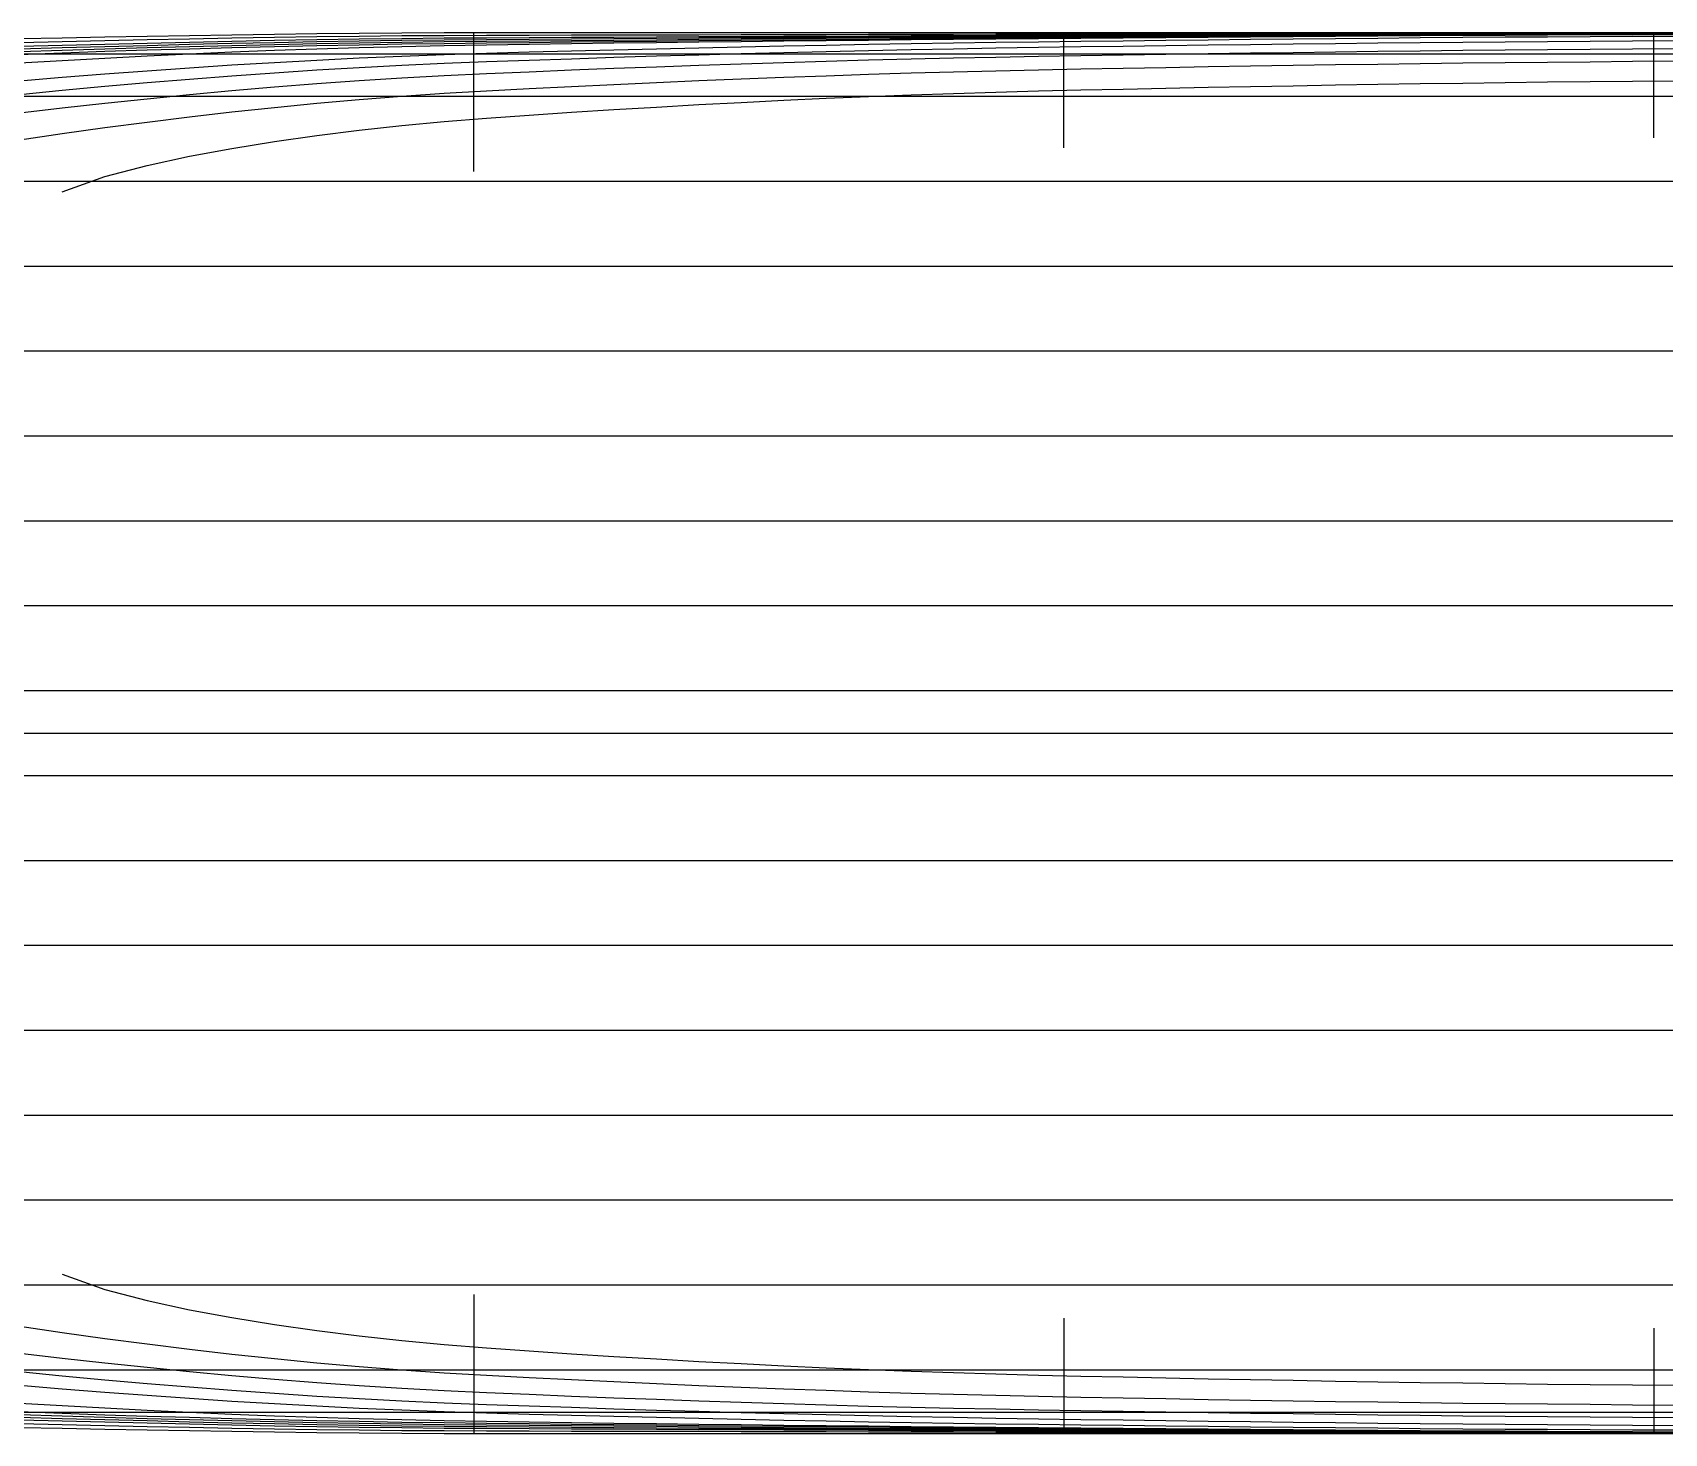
# Model space of a CAD drawing. Header units: millimetres. Extents: x 0 to 139000, y -8250 to 8250.
# Drawn here: x 15651 to 34875, y -8250 to 8250 of the extents above; entities that cross this region are included whole.
import ezdxf

# ---------------------------------------------------------------- set-up
doc = ezdxf.new("R2010")
doc.units = ezdxf.units.MM
for name, color, linetype in [('БАТОКСЫ', 1, 'Continuous'), ('ВАТЕРЛИНИИ', 3, 'Continuous'), ('КИЛЬ', 2, 'Continuous'), ('ПАЛУБА', 7, 'Continuous'), ('ШПАНГОУТЫ', 5, 'Continuous')]:
    doc.layers.add(name, color=color, linetype=linetype)

msp = doc.modelspace()

# ---------------------------------------------------------------- linework, layer by layer
at = {"layer": 'БАТОКСЫ'}
for points in [[(15500, 8000, 1847), (16000, 8000, 1703), (16500, 8000, 1586), (17000, 8000, 1485), (17500, 8000, 1395), (18000, 8000, 1313), (18500, 8000, 1240), (19000, 8000, 1175), (19500, 8000, 1116), (20000, 8000, 1064), (20500, 8000, 1020), (21000, 8000, 982), (21500, 8000, 947), (22000, 8000, 914), (22500, 8000, 881), (23000, 8000, 850), (23500, 8000, 821), (24000, 8000, 793), (24500, 8000, 767), (25000, 8000, 742), (25500, 8000, 719), (26000, 8000, 698), (26500, 8000, 678), (27000, 8000, 661), (27500, 8000, 645), (28000, 8000, 631), (28500, 8000, 618), (29000, 8000, 606), (29500, 8000, 594), (30000, 8000, 582), (30500, 8000, 571), (31000, 8000, 561), (31500, 8000, 552), (32000, 8000, 543), (32500, 8000, 535), (33000, 8000, 527), (33500, 8000, 520), (34000, 8000, 514), (34500, 8000, 509), (35000, 8000, 504)], [(15500, 7500, 776), (16000, 7500, 724), (16500, 7500, 674), (17000, 7500, 626), (17500, 7500, 581), (18000, 7500, 538), (18500, 7500, 498), (19000, 7500, 462), (19500, 7500, 428), (20000, 7500, 398), (20500, 7500, 372), (21000, 7500, 350), (21500, 7500, 330), (22000, 7500, 310), (22500, 7500, 292), (23000, 7500, 274), (23500, 7500, 257), (24000, 7500, 242), (24500, 7500, 227), (25000, 7500, 213), (25500, 7500, 201), (26000, 7500, 190), (26500, 7500, 180), (27000, 7500, 171), (27500, 7500, 163), (28000, 7500, 157), (28500, 7500, 151), (29000, 7500, 145), (29500, 7500, 140), (30000, 7500, 135), (30500, 7500, 130), (31000, 7500, 125), (31500, 7500, 121), (32000, 7500, 117), (32500, 7500, 114), (33000, 7500, 111), (33500, 7500, 108), (34000, 7500, 105), (34500, 7500, 103), (35000, 7500, 101)], [(15500, 6500, 239), (16000, 6500, 215), (16500, 6500, 192), (17000, 6500, 170), (17500, 6500, 150), (18000, 6500, 133), (18500, 6500, 117), (19000, 6500, 103), (19500, 6500, 91), (20000, 6500, 81), (20500, 6500, 72), (21000, 6500, 65), (21500, 6500, 59), (22000, 6500, 52), (22500, 6500, 46), (23000, 6500, 41), (23500, 6500, 35), (24000, 6500, 30), (24500, 6500, 25), (25000, 6500, 21), (25500, 6500, 17), (26000, 6500, 14), (26500, 6500, 11), (27000, 6500, 9), (27500, 6500, 8), (28000, 6500, 7), (28500, 6500, 6), (29000, 6500, 5), (29500, 6500, 4), (30000, 6500, 3), (30500, 6500, 3), (31000, 6500, 2), (31500, 6500, 2), (32000, 6500, 1), (32500, 6500, 1), (33000, 6500, 1), (33500, 6500, 0), (34000, 6500, 0), (34500, 6500, 0), (35000, 6500, 0)], [(15500, 5500, 210), (16000, 5500, 194), (16500, 5500, 177), (17000, 5500, 161), (17500, 5500, 145), (18000, 5500, 130), (18500, 5500, 116), (19000, 5500, 103), (19500, 5500, 91), (20000, 5500, 81), (20500, 5500, 72), (21000, 5500, 65), (21500, 5500, 59), (22000, 5500, 52), (22500, 5500, 46), (23000, 5500, 41), (23500, 5500, 35), (24000, 5500, 30), (24500, 5500, 25), (25000, 5500, 21), (25500, 5500, 17), (26000, 5500, 14), (26500, 5500, 11), (27000, 5500, 9), (27500, 5500, 8), (28000, 5500, 7), (28500, 5500, 6), (29000, 5500, 5), (29500, 5500, 4), (30000, 5500, 3), (30500, 5500, 3), (31000, 5500, 2), (31500, 5500, 2), (32000, 5500, 1), (32500, 5500, 1), (33000, 5500, 1), (33500, 5500, 0), (34000, 5500, 0), (34500, 5500, 0), (35000, 5500, 0)], [(15500, 4500, 210), (16000, 4500, 194), (16500, 4500, 177), (17000, 4500, 161), (17500, 4500, 145), (18000, 4500, 130), (18500, 4500, 116), (19000, 4500, 103), (19500, 4500, 91), (20000, 4500, 81), (20500, 4500, 72), (21000, 4500, 65), (21500, 4500, 59), (22000, 4500, 52), (22500, 4500, 46), (23000, 4500, 41), (23500, 4500, 35), (24000, 4500, 30), (24500, 4500, 25), (25000, 4500, 21), (25500, 4500, 17), (26000, 4500, 14), (26500, 4500, 11), (27000, 4500, 9), (27500, 4500, 8), (28000, 4500, 7), (28500, 4500, 6), (29000, 4500, 5), (29500, 4500, 4), (30000, 4500, 3), (30500, 4500, 3), (31000, 4500, 2), (31500, 4500, 2), (32000, 4500, 1), (32500, 4500, 1), (33000, 4500, 1), (33500, 4500, 0), (34000, 4500, 0), (34500, 4500, 0), (35000, 4500, 0)], [(15500, 3500, 210), (16000, 3500, 194), (16500, 3500, 177), (17000, 3500, 161), (17500, 3500, 145), (18000, 3500, 130), (18500, 3500, 116), (19000, 3500, 103), (19500, 3500, 91), (20000, 3500, 81), (20500, 3500, 72), (21000, 3500, 65), (21500, 3500, 59), (22000, 3500, 52), (22500, 3500, 46), (23000, 3500, 41), (23500, 3500, 35), (24000, 3500, 30), (24500, 3500, 25), (25000, 3500, 21), (25500, 3500, 17), (26000, 3500, 14), (26500, 3500, 11), (27000, 3500, 9), (27500, 3500, 8), (28000, 3500, 7), (28500, 3500, 6), (29000, 3500, 5), (29500, 3500, 4), (30000, 3500, 3), (30500, 3500, 3), (31000, 3500, 2), (31500, 3500, 2), (32000, 3500, 1), (32500, 3500, 1), (33000, 3500, 1), (33500, 3500, 0), (34000, 3500, 0), (34500, 3500, 0), (35000, 3500, 0)], [(15500, 2500, 210), (16000, 2500, 194), (16500, 2500, 177), (17000, 2500, 161), (17500, 2500, 145), (18000, 2500, 130), (18500, 2500, 116), (19000, 2500, 103), (19500, 2500, 91), (20000, 2500, 81), (20500, 2500, 72), (21000, 2500, 65), (21500, 2500, 59), (22000, 2500, 52), (22500, 2500, 46), (23000, 2500, 41), (23500, 2500, 35), (24000, 2500, 30), (24500, 2500, 25), (25000, 2500, 21), (25500, 2500, 17), (26000, 2500, 14), (26500, 2500, 11), (27000, 2500, 9), (27500, 2500, 8), (28000, 2500, 7), (28500, 2500, 6), (29000, 2500, 5), (29500, 2500, 4), (30000, 2500, 3), (30500, 2500, 3), (31000, 2500, 2), (31500, 2500, 2), (32000, 2500, 1), (32500, 2500, 1), (33000, 2500, 1), (33500, 2500, 0), (34000, 2500, 0), (34500, 2500, 0), (35000, 2500, 0)], [(15500, 1500, 210), (16000, 1500, 194), (16500, 1500, 177), (17000, 1500, 161), (17500, 1500, 145), (18000, 1500, 130), (18500, 1500, 116), (19000, 1500, 103), (19500, 1500, 91), (20000, 1500, 81), (20500, 1500, 72), (21000, 1500, 65), (21500, 1500, 59), (22000, 1500, 52), (22500, 1500, 46), (23000, 1500, 41), (23500, 1500, 35), (24000, 1500, 30), (24500, 1500, 25), (25000, 1500, 21), (25500, 1500, 17), (26000, 1500, 14), (26500, 1500, 11), (27000, 1500, 9), (27500, 1500, 8), (28000, 1500, 7), (28500, 1500, 6), (29000, 1500, 5), (29500, 1500, 4), (30000, 1500, 3), (30500, 1500, 3), (31000, 1500, 2), (31500, 1500, 2), (32000, 1500, 1), (32500, 1500, 1), (33000, 1500, 1), (33500, 1500, 0), (34000, 1500, 0), (34500, 1500, 0), (35000, 1500, 0)], [(15500, 500, 210), (16000, 500, 194), (16500, 500, 177), (17000, 500, 161), (17500, 500, 145), (18000, 500, 130), (18500, 500, 116), (19000, 500, 103), (19500, 500, 91), (20000, 500, 81), (20500, 500, 72), (21000, 500, 65), (21500, 500, 59), (22000, 500, 52), (22500, 500, 46), (23000, 500, 41), (23500, 500, 35), (24000, 500, 30), (24500, 500, 25), (25000, 500, 21), (25500, 500, 17), (26000, 500, 14), (26500, 500, 11), (27000, 500, 9), (27500, 500, 8), (28000, 500, 7), (28500, 500, 6), (29000, 500, 5), (29500, 500, 4), (30000, 500, 3), (30500, 500, 3), (31000, 500, 2), (31500, 500, 2), (32000, 500, 1), (32500, 500, 1), (33000, 500, 1), (33500, 500, 0), (34000, 500, 0), (34500, 500, 0), (35000, 500, 0)], [(15500, -500, 210), (16000, -500, 194), (16500, -500, 177), (17000, -500, 161), (17500, -500, 145), (18000, -500, 130), (18500, -500, 116), (19000, -500, 103), (19500, -500, 91), (20000, -500, 81), (20500, -500, 72), (21000, -500, 65), (21500, -500, 59), (22000, -500, 52), (22500, -500, 46), (23000, -500, 41), (23500, -500, 35), (24000, -500, 30), (24500, -500, 25), (25000, -500, 21), (25500, -500, 17), (26000, -500, 14), (26500, -500, 11), (27000, -500, 9), (27500, -500, 8), (28000, -500, 7), (28500, -500, 6), (29000, -500, 5), (29500, -500, 4), (30000, -500, 3), (30500, -500, 3), (31000, -500, 2), (31500, -500, 2), (32000, -500, 1), (32500, -500, 1), (33000, -500, 1), (33500, -500, 0), (34000, -500, 0), (34500, -500, 0), (35000, -500, 0)], [(15500, -1500, 210), (16000, -1500, 194), (16500, -1500, 177), (17000, -1500, 161), (17500, -1500, 145), (18000, -1500, 130), (18500, -1500, 116), (19000, -1500, 103), (19500, -1500, 91), (20000, -1500, 81), (20500, -1500, 72), (21000, -1500, 65), (21500, -1500, 59), (22000, -1500, 52), (22500, -1500, 46), (23000, -1500, 41), (23500, -1500, 35), (24000, -1500, 30), (24500, -1500, 25), (25000, -1500, 21), (25500, -1500, 17), (26000, -1500, 14), (26500, -1500, 11), (27000, -1500, 9), (27500, -1500, 8), (28000, -1500, 7), (28500, -1500, 6), (29000, -1500, 5), (29500, -1500, 4), (30000, -1500, 3), (30500, -1500, 3), (31000, -1500, 2), (31500, -1500, 2), (32000, -1500, 1), (32500, -1500, 1), (33000, -1500, 1), (33500, -1500, 0), (34000, -1500, 0), (34500, -1500, 0), (35000, -1500, 0)], [(15500, -2500, 210), (16000, -2500, 194), (16500, -2500, 177), (17000, -2500, 161), (17500, -2500, 145), (18000, -2500, 130), (18500, -2500, 116), (19000, -2500, 103), (19500, -2500, 91), (20000, -2500, 81), (20500, -2500, 72), (21000, -2500, 65), (21500, -2500, 59), (22000, -2500, 52), (22500, -2500, 46), (23000, -2500, 41), (23500, -2500, 35), (24000, -2500, 30), (24500, -2500, 25), (25000, -2500, 21), (25500, -2500, 17), (26000, -2500, 14), (26500, -2500, 11), (27000, -2500, 9), (27500, -2500, 8), (28000, -2500, 7), (28500, -2500, 6), (29000, -2500, 5), (29500, -2500, 4), (30000, -2500, 3), (30500, -2500, 3), (31000, -2500, 2), (31500, -2500, 2), (32000, -2500, 1), (32500, -2500, 1), (33000, -2500, 1), (33500, -2500, 0), (34000, -2500, 0), (34500, -2500, 0), (35000, -2500, 0)], [(15500, -3500, 210), (16000, -3500, 194), (16500, -3500, 177), (17000, -3500, 161), (17500, -3500, 145), (18000, -3500, 130), (18500, -3500, 116), (19000, -3500, 103), (19500, -3500, 91), (20000, -3500, 81), (20500, -3500, 72), (21000, -3500, 65), (21500, -3500, 59), (22000, -3500, 52), (22500, -3500, 46), (23000, -3500, 41), (23500, -3500, 35), (24000, -3500, 30), (24500, -3500, 25), (25000, -3500, 21), (25500, -3500, 17), (26000, -3500, 14), (26500, -3500, 11), (27000, -3500, 9), (27500, -3500, 8), (28000, -3500, 7), (28500, -3500, 6), (29000, -3500, 5), (29500, -3500, 4), (30000, -3500, 3), (30500, -3500, 3), (31000, -3500, 2), (31500, -3500, 2), (32000, -3500, 1), (32500, -3500, 1), (33000, -3500, 1), (33500, -3500, 0), (34000, -3500, 0), (34500, -3500, 0), (35000, -3500, 0)], [(15500, -4500, 210), (16000, -4500, 194), (16500, -4500, 177), (17000, -4500, 161), (17500, -4500, 145), (18000, -4500, 130), (18500, -4500, 116), (19000, -4500, 103), (19500, -4500, 91), (20000, -4500, 81), (20500, -4500, 72), (21000, -4500, 65), (21500, -4500, 59), (22000, -4500, 52), (22500, -4500, 46), (23000, -4500, 41), (23500, -4500, 35), (24000, -4500, 30), (24500, -4500, 25), (25000, -4500, 21), (25500, -4500, 17), (26000, -4500, 14), (26500, -4500, 11), (27000, -4500, 9), (27500, -4500, 8), (28000, -4500, 7), (28500, -4500, 6), (29000, -4500, 5), (29500, -4500, 4), (30000, -4500, 3), (30500, -4500, 3), (31000, -4500, 2), (31500, -4500, 2), (32000, -4500, 1), (32500, -4500, 1), (33000, -4500, 1), (33500, -4500, 0), (34000, -4500, 0), (34500, -4500, 0), (35000, -4500, 0)], [(15500, -5500, 210), (16000, -5500, 194), (16500, -5500, 177), (17000, -5500, 161), (17500, -5500, 145), (18000, -5500, 130), (18500, -5500, 116), (19000, -5500, 103), (19500, -5500, 91), (20000, -5500, 81), (20500, -5500, 72), (21000, -5500, 65), (21500, -5500, 59), (22000, -5500, 52), (22500, -5500, 46), (23000, -5500, 41), (23500, -5500, 35), (24000, -5500, 30), (24500, -5500, 25), (25000, -5500, 21), (25500, -5500, 17), (26000, -5500, 14), (26500, -5500, 11), (27000, -5500, 9), (27500, -5500, 8), (28000, -5500, 7), (28500, -5500, 6), (29000, -5500, 5), (29500, -5500, 4), (30000, -5500, 3), (30500, -5500, 3), (31000, -5500, 2), (31500, -5500, 2), (32000, -5500, 1), (32500, -5500, 1), (33000, -5500, 1), (33500, -5500, 0), (34000, -5500, 0), (34500, -5500, 0), (35000, -5500, 0)], [(15500, -6500, 239), (16000, -6500, 215), (16500, -6500, 192), (17000, -6500, 170), (17500, -6500, 150), (18000, -6500, 133), (18500, -6500, 117), (19000, -6500, 103), (19500, -6500, 91), (20000, -6500, 81), (20500, -6500, 72), (21000, -6500, 65), (21500, -6500, 59), (22000, -6500, 52), (22500, -6500, 46), (23000, -6500, 41), (23500, -6500, 35), (24000, -6500, 30), (24500, -6500, 25), (25000, -6500, 21), (25500, -6500, 17), (26000, -6500, 14), (26500, -6500, 11), (27000, -6500, 9), (27500, -6500, 8), (28000, -6500, 7), (28500, -6500, 6), (29000, -6500, 5), (29500, -6500, 4), (30000, -6500, 3), (30500, -6500, 3), (31000, -6500, 2), (31500, -6500, 2), (32000, -6500, 1), (32500, -6500, 1), (33000, -6500, 1), (33500, -6500, 0), (34000, -6500, 0), (34500, -6500, 0), (35000, -6500, 0)], [(15500, -7500, 776), (16000, -7500, 724), (16500, -7500, 674), (17000, -7500, 626), (17500, -7500, 581), (18000, -7500, 538), (18500, -7500, 498), (19000, -7500, 462), (19500, -7500, 428), (20000, -7500, 398), (20500, -7500, 372), (21000, -7500, 350), (21500, -7500, 330), (22000, -7500, 310), (22500, -7500, 292), (23000, -7500, 274), (23500, -7500, 257), (24000, -7500, 242), (24500, -7500, 227), (25000, -7500, 213), (25500, -7500, 201), (26000, -7500, 190), (26500, -7500, 180), (27000, -7500, 171), (27500, -7500, 163), (28000, -7500, 157), (28500, -7500, 151), (29000, -7500, 145), (29500, -7500, 140), (30000, -7500, 135), (30500, -7500, 130), (31000, -7500, 125), (31500, -7500, 121), (32000, -7500, 117), (32500, -7500, 114), (33000, -7500, 111), (33500, -7500, 108), (34000, -7500, 105), (34500, -7500, 103), (35000, -7500, 101)], [(15500, -8000, 1847), (16000, -8000, 1703), (16500, -8000, 1586), (17000, -8000, 1485), (17500, -8000, 1395), (18000, -8000, 1313), (18500, -8000, 1240), (19000, -8000, 1175), (19500, -8000, 1116), (20000, -8000, 1064), (20500, -8000, 1020), (21000, -8000, 982), (21500, -8000, 947), (22000, -8000, 914), (22500, -8000, 881), (23000, -8000, 850), (23500, -8000, 821), (24000, -8000, 793), (24500, -8000, 767), (25000, -8000, 742), (25500, -8000, 719), (26000, -8000, 698), (26500, -8000, 678), (27000, -8000, 661), (27500, -8000, 645), (28000, -8000, 631), (28500, -8000, 618), (29000, -8000, 606), (29500, -8000, 594), (30000, -8000, 582), (30500, -8000, 571), (31000, -8000, 561), (31500, -8000, 552), (32000, -8000, 543), (32500, -8000, 535), (33000, -8000, 527), (33500, -8000, 520), (34000, -8000, 514), (34500, -8000, 509), (35000, -8000, 504)]]:
    msp.add_polyline3d(points, dxfattribs=at)
at = {"layer": 'ВАТЕРЛИНИИ'}
for points in [[(15500, 8180, 4200), (16000, 8190, 4200), (16500, 8200, 4200), (17000, 8209, 4200), (17500, 8218, 4200), (18000, 8226, 4200), (18500, 8233, 4200), (19000, 8239, 4200), (19500, 8244, 4200), (20000, 8248, 4200), (20500, 8250, 4200), (21000, 8250, 4200), (21500, 8250, 4200), (22000, 8250, 4200), (22500, 8250, 4200), (23000, 8250, 4200), (23500, 8250, 4200), (24000, 8250, 4200), (24500, 8250, 4200), (25000, 8250, 4200), (25500, 8250, 4200), (26000, 8250, 4200), (26500, 8250, 4200), (27000, 8250, 4200), (27500, 8250, 4200), (28000, 8250, 4200), (28500, 8250, 4200), (29000, 8250, 4200), (29500, 8250, 4200), (30000, 8250, 4200), (30500, 8250, 4200), (31000, 8250, 4200), (31500, 8250, 4200), (32000, 8250, 4200), (32500, 8250, 4200), (33000, 8250, 4200), (33500, 8250, 4200), (34000, 8250, 4200), (34500, 8250, 4200), (35000, 8250, 4200)], [(15500, 8134, 3600), (16000, 8146, 3600), (16500, 8157, 3600), (17000, 8168, 3600), (17500, 8178, 3600), (18000, 8188, 3600), (18500, 8196, 3600), (19000, 8204, 3600), (19500, 8210, 3600), (20000, 8215, 3600), (20500, 8218, 3600), (21000, 8220, 3600), (21500, 8221, 3600), (22000, 8223, 3600), (22500, 8224, 3600), (23000, 8225, 3600), (23500, 8226, 3600), (24000, 8228, 3600), (24500, 8229, 3600), (25000, 8230, 3600), (25500, 8231, 3600), (26000, 8232, 3600), (26500, 8233, 3600), (27000, 8234, 3600), (27500, 8235, 3600), (28000, 8236, 3600), (28500, 8237, 3600), (29000, 8238, 3600), (29500, 8239, 3600), (30000, 8240, 3600), (30500, 8241, 3600), (31000, 8241, 3600), (31500, 8242, 3600), (32000, 8243, 3600), (32500, 8243, 3600), (33000, 8244, 3600), (33500, 8245, 3600), (34000, 8245, 3600), (34500, 8246, 3600), (35000, 8246, 3600)], [(15500, 8089, 3000), (16000, 8102, 3000), (16500, 8115, 3000), (17000, 8127, 3000), (17500, 8139, 3000), (18000, 8150, 3000), (18500, 8160, 3000), (19000, 8168, 3000), (19500, 8176, 3000), (20000, 8182, 3000), (20500, 8187, 3000), (21000, 8190, 3000), (21500, 8192, 3000), (22000, 8195, 3000), (22500, 8198, 3000), (23000, 8200, 3000), (23500, 8203, 3000), (24000, 8205, 3000), (24500, 8208, 3000), (25000, 8210, 3000), (25500, 8213, 3000), (26000, 8215, 3000), (26500, 8217, 3000), (27000, 8219, 3000), (27500, 8221, 3000), (28000, 8223, 3000), (28500, 8224, 3000), (29000, 8226, 3000), (29500, 8228, 3000), (30000, 8229, 3000), (30500, 8231, 3000), (31000, 8233, 3000), (31500, 8234, 3000), (32000, 8235, 3000), (32500, 8237, 3000), (33000, 8238, 3000), (33500, 8239, 3000), (34000, 8240, 3000), (34500, 8241, 3000), (35000, 8242, 3000)], [(15500, 8058, 2600), (16000, 8073, 2600), (16500, 8087, 2600), (17000, 8100, 2600), (17500, 8113, 2600), (18000, 8125, 2600), (18500, 8135, 2600), (19000, 8145, 2600), (19500, 8153, 2600), (20000, 8160, 2600), (20500, 8166, 2600), (21000, 8170, 2600), (21500, 8173, 2600), (22000, 8177, 2600), (22500, 8180, 2600), (23000, 8184, 2600), (23500, 8187, 2600), (24000, 8191, 2600), (24500, 8194, 2600), (25000, 8197, 2600), (25500, 8200, 2600), (26000, 8203, 2600), (26500, 8206, 2600), (27000, 8209, 2600), (27500, 8211, 2600), (28000, 8214, 2600), (28500, 8216, 2600), (29000, 8218, 2600), (29500, 8220, 2600), (30000, 8223, 2600), (30500, 8225, 2600), (31000, 8227, 2600), (31500, 8229, 2600), (32000, 8231, 2600), (32500, 8232, 2600), (33000, 8234, 2600), (33500, 8235, 2600), (34000, 8237, 2600), (34500, 8238, 2600), (35000, 8239, 2600)], [(15500, 8028, 2200), (16000, 8043, 2200), (16500, 8059, 2200), (17000, 8073, 2200), (17500, 8087, 2200), (18000, 8099, 2200), (18500, 8111, 2200), (19000, 8121, 2200), (19500, 8131, 2200), (20000, 8138, 2200), (20500, 8145, 2200), (21000, 8150, 2200), (21500, 8154, 2200), (22000, 8159, 2200), (22500, 8163, 2200), (23000, 8167, 2200), (23500, 8172, 2200), (24000, 8176, 2200), (24500, 8180, 2200), (25000, 8184, 2200), (25500, 8188, 2200), (26000, 8191, 2200), (26500, 8195, 2200), (27000, 8198, 2200), (27500, 8201, 2200), (28000, 8204, 2200), (28500, 8207, 2200), (29000, 8210, 2200), (29500, 8213, 2200), (30000, 8216, 2200), (30500, 8218, 2200), (31000, 8221, 2200), (31500, 8223, 2200), (32000, 8226, 2200), (32500, 8228, 2200), (33000, 8230, 2200), (33500, 8232, 2200), (34000, 8234, 2200), (34500, 8235, 2200), (35000, 8236, 2200)], [(15500, 7994, 1800), (16000, 8013, 1800), (16500, 8030, 1800), (17000, 8046, 1800), (17500, 8060, 1800), (18000, 8074, 1800), (18500, 8086, 1800), (19000, 8098, 1800), (19500, 8108, 1800), (20000, 8117, 1800), (20500, 8124, 1800), (21000, 8130, 1800), (21500, 8135, 1800), (22000, 8140, 1800), (22500, 8146, 1800), (23000, 8151, 1800), (23500, 8156, 1800), (24000, 8161, 1800), (24500, 8166, 1800), (25000, 8171, 1800), (25500, 8175, 1800), (26000, 8180, 1800), (26500, 8184, 1800), (27000, 8188, 1800), (27500, 8192, 1800), (28000, 8195, 1800), (28500, 8199, 1800), (29000, 8202, 1800), (29500, 8206, 1800), (30000, 8209, 1800), (30500, 8212, 1800), (31000, 8215, 1800), (31500, 8218, 1800), (32000, 8221, 1800), (32500, 8224, 1800), (33000, 8226, 1800), (33500, 8228, 1800), (34000, 8230, 1800), (34500, 8232, 1800), (35000, 8234, 1800)], [(15500, 7893, 1400), (16000, 7923, 1400), (16500, 7951, 1400), (17000, 7977, 1400), (17500, 8001, 1400), (18000, 8023, 1400), (18500, 8043, 1400), (19000, 8061, 1400), (19500, 8076, 1400), (20000, 8088, 1400), (20500, 8099, 1400), (21000, 8107, 1400), (21500, 8115, 1400), (22000, 8122, 1400), (22500, 8128, 1400), (23000, 8134, 1400), (23500, 8140, 1400), (24000, 8146, 1400), (24500, 8152, 1400), (25000, 8157, 1400), (25500, 8163, 1400), (26000, 8168, 1400), (26500, 8173, 1400), (27000, 8178, 1400), (27500, 8182, 1400), (28000, 8186, 1400), (28500, 8190, 1400), (29000, 8194, 1400), (29500, 8198, 1400), (30000, 8202, 1400), (30500, 8206, 1400), (31000, 8209, 1400), (31500, 8213, 1400), (32000, 8216, 1400), (32500, 8219, 1400), (33000, 8222, 1400), (33500, 8225, 1400), (34000, 8227, 1400), (34500, 8229, 1400), (35000, 8231, 1400)], [(15500, 7684, 1000), (16000, 7725, 1000), (16500, 7764, 1000), (17000, 7802, 1000), (17500, 7837, 1000), (18000, 7870, 1000), (18500, 7900, 1000), (19000, 7927, 1000), (19500, 7952, 1000), (20000, 7973, 1000), (20500, 7992, 1000), (21000, 8007, 1000), (21500, 8022, 1000), (22000, 8035, 1000), (22500, 8048, 1000), (23000, 8060, 1000), (23500, 8072, 1000), (24000, 8083, 1000), (24500, 8094, 1000), (25000, 8104, 1000), (25500, 8113, 1000), (26000, 8121, 1000), (26500, 8129, 1000), (27000, 8137, 1000), (27500, 8143, 1000), (28000, 8150, 1000), (28500, 8155, 1000), (29000, 8161, 1000), (29500, 8167, 1000), (30000, 8172, 1000), (30500, 8177, 1000), (31000, 8182, 1000), (31500, 8186, 1000), (32000, 8191, 1000), (32500, 8195, 1000), (33000, 8199, 1000), (33500, 8202, 1000), (34000, 8205, 1000), (34500, 8208, 1000), (35000, 8210, 1000)], [(15500, 7523, 800), (16000, 7571, 800), (16500, 7618, 800), (17000, 7662, 800), (17500, 7703, 800), (18000, 7742, 800), (18500, 7778, 800), (19000, 7811, 800), (19500, 7841, 800), (20000, 7867, 800), (20500, 7889, 800), (21000, 7909, 800), (21500, 7926, 800), (22000, 7943, 800), (22500, 7960, 800), (23000, 7975, 800), (23500, 7990, 800), (24000, 8004, 800), (24500, 8017, 800), (25000, 8029, 800), (25500, 8040, 800), (26000, 8051, 800), (26500, 8061, 800), (27000, 8070, 800), (27500, 8078, 800), (28000, 8085, 800), (28500, 8092, 800), (29000, 8099, 800), (29500, 8105, 800), (30000, 8112, 800), (30500, 8118, 800), (31000, 8123, 800), (31500, 8129, 800), (32000, 8134, 800), (32500, 8138, 800), (33000, 8143, 800), (33500, 8147, 800), (34000, 8150, 800), (34500, 8154, 800), (35000, 8156, 800)], [(15500, 7306, 600), (16000, 7363, 600), (16500, 7419, 600), (17000, 7471, 600), (17500, 7521, 600), (18000, 7567, 600), (18500, 7610, 600), (19000, 7649, 600), (19500, 7685, 600), (20000, 7717, 600), (20500, 7744, 600), (21000, 7767, 600), (21500, 7789, 600), (22000, 7810, 600), (22500, 7830, 600), (23000, 7848, 600), (23500, 7866, 600), (24000, 7883, 600), (24500, 7899, 600), (25000, 7914, 600), (25500, 7928, 600), (26000, 7940, 600), (26500, 7952, 600), (27000, 7963, 600), (27500, 7972, 600), (28000, 7981, 600), (28500, 7989, 600), (29000, 7996, 600), (29500, 8004, 600), (30000, 8011, 600), (30500, 8018, 600), (31000, 8025, 600), (31500, 8031, 600), (32000, 8037, 600), (32500, 8042, 600), (33000, 8047, 600), (33500, 8051, 600), (34000, 8056, 600), (34500, 8059, 600), (35000, 8062, 600)], [(15500, 6988, 400), (16000, 7061, 400), (16500, 7131, 400), (17000, 7197, 400), (17500, 7259, 400), (18000, 7317, 400), (18500, 7370, 400), (19000, 7419, 400), (19500, 7463, 400), (20000, 7502, 400), (20500, 7536, 400), (21000, 7565, 400), (21500, 7591, 400), (22000, 7617, 400), (22500, 7641, 400), (23000, 7664, 400), (23500, 7686, 400), (24000, 7706, 400), (24500, 7725, 400), (25000, 7743, 400), (25500, 7760, 400), (26000, 7775, 400), (26500, 7789, 400), (27000, 7802, 400), (27500, 7813, 400), (28000, 7823, 400), (28500, 7832, 400), (29000, 7841, 400), (29500, 7850, 400), (30000, 7858, 400), (30500, 7866, 400), (31000, 7873, 400), (31500, 7880, 400), (32000, 7887, 400), (32500, 7893, 400), (33000, 7898, 400), (33500, 7903, 400), (34000, 7908, 400), (34500, 7912, 400), (35000, 7916, 400)], [(16000, 6376, 200), (16500, 6557, 200), (17000, 6686, 200), (17500, 6793, 200), (18000, 6886, 200), (18500, 6968, 200), (19000, 7040, 200), (19500, 7102, 200), (20000, 7157, 200), (20500, 7204, 200), (21000, 7243, 200), (21500, 7278, 200), (22000, 7312, 200), (22500, 7344, 200), (23000, 7374, 200), (23500, 7403, 200), (24000, 7429, 200), (24500, 7454, 200), (25000, 7477, 200), (25500, 7498, 200), (26000, 7517, 200), (26500, 7535, 200), (27000, 7550, 200), (27500, 7564, 200), (28000, 7575, 200), (28500, 7586, 200), (29000, 7596, 200), (29500, 7607, 200), (30000, 7616, 200), (30500, 7625, 200), (31000, 7634, 200), (31500, 7642, 200), (32000, 7649, 200), (32500, 7656, 200), (33000, 7663, 200), (33500, 7669, 200), (34000, 7674, 200), (34500, 7678, 200), (35000, 7682, 200)], [(16000, -6376, 200), (16500, -6557, 200), (17000, -6686, 200), (17500, -6793, 200), (18000, -6886, 200), (18500, -6968, 200), (19000, -7040, 200), (19500, -7102, 200), (20000, -7157, 200), (20500, -7204, 200), (21000, -7243, 200), (21500, -7278, 200), (22000, -7312, 200), (22500, -7344, 200), (23000, -7374, 200), (23500, -7403, 200), (24000, -7429, 200), (24500, -7454, 200), (25000, -7477, 200), (25500, -7498, 200), (26000, -7517, 200), (26500, -7535, 200), (27000, -7550, 200), (27500, -7564, 200), (28000, -7575, 200), (28500, -7586, 200), (29000, -7596, 200), (29500, -7607, 200), (30000, -7616, 200), (30500, -7625, 200), (31000, -7634, 200), (31500, -7642, 200), (32000, -7649, 200), (32500, -7656, 200), (33000, -7663, 200), (33500, -7669, 200), (34000, -7674, 200), (34500, -7678, 200), (35000, -7682, 200)], [(15500, -6988, 400), (16000, -7061, 400), (16500, -7131, 400), (17000, -7197, 400), (17500, -7259, 400), (18000, -7317, 400), (18500, -7370, 400), (19000, -7419, 400), (19500, -7463, 400), (20000, -7502, 400), (20500, -7536, 400), (21000, -7565, 400), (21500, -7591, 400), (22000, -7617, 400), (22500, -7641, 400), (23000, -7664, 400), (23500, -7686, 400), (24000, -7706, 400), (24500, -7725, 400), (25000, -7743, 400), (25500, -7760, 400), (26000, -7775, 400), (26500, -7789, 400), (27000, -7802, 400), (27500, -7813, 400), (28000, -7823, 400), (28500, -7832, 400), (29000, -7841, 400), (29500, -7850, 400), (30000, -7858, 400), (30500, -7866, 400), (31000, -7873, 400), (31500, -7880, 400), (32000, -7887, 400), (32500, -7893, 400), (33000, -7898, 400), (33500, -7903, 400), (34000, -7908, 400), (34500, -7912, 400), (35000, -7916, 400)], [(15500, -7306, 600), (16000, -7363, 600), (16500, -7419, 600), (17000, -7471, 600), (17500, -7521, 600), (18000, -7567, 600), (18500, -7610, 600), (19000, -7649, 600), (19500, -7685, 600), (20000, -7717, 600), (20500, -7744, 600), (21000, -7767, 600), (21500, -7789, 600), (22000, -7810, 600), (22500, -7830, 600), (23000, -7848, 600), (23500, -7866, 600), (24000, -7883, 600), (24500, -7899, 600), (25000, -7914, 600), (25500, -7928, 600), (26000, -7940, 600), (26500, -7952, 600), (27000, -7963, 600), (27500, -7972, 600), (28000, -7981, 600), (28500, -7989, 600), (29000, -7996, 600), (29500, -8004, 600), (30000, -8011, 600), (30500, -8018, 600), (31000, -8025, 600), (31500, -8031, 600), (32000, -8037, 600), (32500, -8042, 600), (33000, -8047, 600), (33500, -8051, 600), (34000, -8056, 600), (34500, -8059, 600), (35000, -8062, 600)], [(15500, -7523, 800), (16000, -7571, 800), (16500, -7618, 800), (17000, -7662, 800), (17500, -7703, 800), (18000, -7742, 800), (18500, -7778, 800), (19000, -7811, 800), (19500, -7841, 800), (20000, -7867, 800), (20500, -7889, 800), (21000, -7909, 800), (21500, -7926, 800), (22000, -7943, 800), (22500, -7960, 800), (23000, -7975, 800), (23500, -7990, 800), (24000, -8004, 800), (24500, -8017, 800), (25000, -8029, 800), (25500, -8040, 800), (26000, -8051, 800), (26500, -8061, 800), (27000, -8070, 800), (27500, -8078, 800), (28000, -8085, 800), (28500, -8092, 800), (29000, -8099, 800), (29500, -8105, 800), (30000, -8112, 800), (30500, -8118, 800), (31000, -8123, 800), (31500, -8129, 800), (32000, -8134, 800), (32500, -8138, 800), (33000, -8143, 800), (33500, -8147, 800), (34000, -8150, 800), (34500, -8154, 800), (35000, -8156, 800)], [(15500, -7684, 1000), (16000, -7725, 1000), (16500, -7764, 1000), (17000, -7802, 1000), (17500, -7837, 1000), (18000, -7870, 1000), (18500, -7900, 1000), (19000, -7927, 1000), (19500, -7952, 1000), (20000, -7973, 1000), (20500, -7992, 1000), (21000, -8007, 1000), (21500, -8022, 1000), (22000, -8035, 1000), (22500, -8048, 1000), (23000, -8060, 1000), (23500, -8072, 1000), (24000, -8083, 1000), (24500, -8094, 1000), (25000, -8104, 1000), (25500, -8113, 1000), (26000, -8121, 1000), (26500, -8129, 1000), (27000, -8137, 1000), (27500, -8143, 1000), (28000, -8150, 1000), (28500, -8155, 1000), (29000, -8161, 1000), (29500, -8167, 1000), (30000, -8172, 1000), (30500, -8177, 1000), (31000, -8182, 1000), (31500, -8186, 1000), (32000, -8191, 1000), (32500, -8195, 1000), (33000, -8199, 1000), (33500, -8202, 1000), (34000, -8205, 1000), (34500, -8208, 1000), (35000, -8210, 1000)], [(15500, -7893, 1400), (16000, -7923, 1400), (16500, -7951, 1400), (17000, -7977, 1400), (17500, -8001, 1400), (18000, -8023, 1400), (18500, -8043, 1400), (19000, -8061, 1400), (19500, -8076, 1400), (20000, -8088, 1400), (20500, -8099, 1400), (21000, -8107, 1400), (21500, -8115, 1400), (22000, -8122, 1400), (22500, -8128, 1400), (23000, -8134, 1400), (23500, -8140, 1400), (24000, -8146, 1400), (24500, -8152, 1400), (25000, -8157, 1400), (25500, -8163, 1400), (26000, -8168, 1400), (26500, -8173, 1400), (27000, -8178, 1400), (27500, -8182, 1400), (28000, -8186, 1400), (28500, -8190, 1400), (29000, -8194, 1400), (29500, -8198, 1400), (30000, -8202, 1400), (30500, -8206, 1400), (31000, -8209, 1400), (31500, -8213, 1400), (32000, -8216, 1400), (32500, -8219, 1400), (33000, -8222, 1400), (33500, -8225, 1400), (34000, -8227, 1400), (34500, -8229, 1400), (35000, -8231, 1400)], [(15500, -7994, 1800), (16000, -8013, 1800), (16500, -8030, 1800), (17000, -8046, 1800), (17500, -8060, 1800), (18000, -8074, 1800), (18500, -8086, 1800), (19000, -8098, 1800), (19500, -8108, 1800), (20000, -8117, 1800), (20500, -8124, 1800), (21000, -8130, 1800), (21500, -8135, 1800), (22000, -8140, 1800), (22500, -8146, 1800), (23000, -8151, 1800), (23500, -8156, 1800), (24000, -8161, 1800), (24500, -8166, 1800), (25000, -8171, 1800), (25500, -8175, 1800), (26000, -8180, 1800), (26500, -8184, 1800), (27000, -8188, 1800), (27500, -8192, 1800), (28000, -8195, 1800), (28500, -8199, 1800), (29000, -8202, 1800), (29500, -8206, 1800), (30000, -8209, 1800), (30500, -8212, 1800), (31000, -8215, 1800), (31500, -8218, 1800), (32000, -8221, 1800), (32500, -8224, 1800), (33000, -8226, 1800), (33500, -8228, 1800), (34000, -8230, 1800), (34500, -8232, 1800), (35000, -8234, 1800)], [(15500, -8028, 2200), (16000, -8043, 2200), (16500, -8059, 2200), (17000, -8073, 2200), (17500, -8087, 2200), (18000, -8099, 2200), (18500, -8111, 2200), (19000, -8121, 2200), (19500, -8131, 2200), (20000, -8138, 2200), (20500, -8145, 2200), (21000, -8150, 2200), (21500, -8154, 2200), (22000, -8159, 2200), (22500, -8163, 2200), (23000, -8167, 2200), (23500, -8172, 2200), (24000, -8176, 2200), (24500, -8180, 2200), (25000, -8184, 2200), (25500, -8188, 2200), (26000, -8191, 2200), (26500, -8195, 2200), (27000, -8198, 2200), (27500, -8201, 2200), (28000, -8204, 2200), (28500, -8207, 2200), (29000, -8210, 2200), (29500, -8213, 2200), (30000, -8216, 2200), (30500, -8218, 2200), (31000, -8221, 2200), (31500, -8223, 2200), (32000, -8226, 2200), (32500, -8228, 2200), (33000, -8230, 2200), (33500, -8232, 2200), (34000, -8234, 2200), (34500, -8235, 2200), (35000, -8236, 2200)], [(15500, -8058, 2600), (16000, -8073, 2600), (16500, -8087, 2600), (17000, -8100, 2600), (17500, -8113, 2600), (18000, -8125, 2600), (18500, -8135, 2600), (19000, -8145, 2600), (19500, -8153, 2600), (20000, -8160, 2600), (20500, -8166, 2600), (21000, -8170, 2600), (21500, -8173, 2600), (22000, -8177, 2600), (22500, -8180, 2600), (23000, -8184, 2600), (23500, -8187, 2600), (24000, -8191, 2600), (24500, -8194, 2600), (25000, -8197, 2600), (25500, -8200, 2600), (26000, -8203, 2600), (26500, -8206, 2600), (27000, -8209, 2600), (27500, -8211, 2600), (28000, -8214, 2600), (28500, -8216, 2600), (29000, -8218, 2600), (29500, -8220, 2600), (30000, -8223, 2600), (30500, -8225, 2600), (31000, -8227, 2600), (31500, -8229, 2600), (32000, -8231, 2600), (32500, -8232, 2600), (33000, -8234, 2600), (33500, -8235, 2600), (34000, -8237, 2600), (34500, -8238, 2600), (35000, -8239, 2600)], [(15500, -8089, 3000), (16000, -8102, 3000), (16500, -8115, 3000), (17000, -8127, 3000), (17500, -8139, 3000), (18000, -8150, 3000), (18500, -8160, 3000), (19000, -8168, 3000), (19500, -8176, 3000), (20000, -8182, 3000), (20500, -8187, 3000), (21000, -8190, 3000), (21500, -8192, 3000), (22000, -8195, 3000), (22500, -8198, 3000), (23000, -8200, 3000), (23500, -8203, 3000), (24000, -8205, 3000), (24500, -8208, 3000), (25000, -8210, 3000), (25500, -8213, 3000), (26000, -8215, 3000), (26500, -8217, 3000), (27000, -8219, 3000), (27500, -8221, 3000), (28000, -8223, 3000), (28500, -8224, 3000), (29000, -8226, 3000), (29500, -8228, 3000), (30000, -8229, 3000), (30500, -8231, 3000), (31000, -8233, 3000), (31500, -8234, 3000), (32000, -8235, 3000), (32500, -8237, 3000), (33000, -8238, 3000), (33500, -8239, 3000), (34000, -8240, 3000), (34500, -8241, 3000), (35000, -8242, 3000)], [(15500, -8134, 3600), (16000, -8146, 3600), (16500, -8157, 3600), (17000, -8168, 3600), (17500, -8178, 3600), (18000, -8188, 3600), (18500, -8196, 3600), (19000, -8204, 3600), (19500, -8210, 3600), (20000, -8215, 3600), (20500, -8218, 3600), (21000, -8220, 3600), (21500, -8221, 3600), (22000, -8223, 3600), (22500, -8224, 3600), (23000, -8225, 3600), (23500, -8226, 3600), (24000, -8228, 3600), (24500, -8229, 3600), (25000, -8230, 3600), (25500, -8231, 3600), (26000, -8232, 3600), (26500, -8233, 3600), (27000, -8234, 3600), (27500, -8235, 3600), (28000, -8236, 3600), (28500, -8237, 3600), (29000, -8238, 3600), (29500, -8239, 3600), (30000, -8240, 3600), (30500, -8241, 3600), (31000, -8241, 3600), (31500, -8242, 3600), (32000, -8243, 3600), (32500, -8243, 3600), (33000, -8244, 3600), (33500, -8245, 3600), (34000, -8245, 3600), (34500, -8246, 3600), (35000, -8246, 3600)], [(15500, -8180, 4200), (16000, -8190, 4200), (16500, -8200, 4200), (17000, -8209, 4200), (17500, -8218, 4200), (18000, -8226, 4200), (18500, -8233, 4200), (19000, -8239, 4200), (19500, -8244, 4200), (20000, -8248, 4200), (20500, -8250, 4200), (21000, -8250, 4200), (21500, -8250, 4200), (22000, -8250, 4200), (22500, -8250, 4200), (23000, -8250, 4200), (23500, -8250, 4200), (24000, -8250, 4200), (24500, -8250, 4200), (25000, -8250, 4200), (25500, -8250, 4200), (26000, -8250, 4200), (26500, -8250, 4200), (27000, -8250, 4200), (27500, -8250, 4200), (28000, -8250, 4200), (28500, -8250, 4200), (29000, -8250, 4200), (29500, -8250, 4200), (30000, -8250, 4200), (30500, -8250, 4200), (31000, -8250, 4200), (31500, -8250, 4200), (32000, -8250, 4200), (32500, -8250, 4200), (33000, -8250, 4200), (33500, -8250, 4200), (34000, -8250, 4200), (34500, -8250, 4200), (35000, -8250, 4200)]]:
    msp.add_polyline3d(points, dxfattribs=at)
at = {"layer": 'КИЛЬ'}
msp.add_polyline3d([(15500, 0, 210), (16000, 0, 194), (16500, 0, 177), (17000, 0, 161), (17500, 0, 145), (18000, 0, 130), (18500, 0, 116), (19000, 0, 103), (19500, 0, 91), (20000, 0, 81), (20500, 0, 72), (21000, 0, 65), (21500, 0, 59), (22000, 0, 52), (22500, 0, 46), (23000, 0, 41), (23500, 0, 35), (24000, 0, 30), (24500, 0, 25), (25000, 0, 21), (25500, 0, 17), (26000, 0, 14), (26500, 0, 11), (27000, 0, 9), (27500, 0, 8), (28000, 0, 7), (28500, 0, 6), (29000, 0, 5), (29500, 0, 4), (30000, 0, 3), (30500, 0, 3), (31000, 0, 2), (31500, 0, 2), (32000, 0, 1), (32500, 0, 1), (33000, 0, 1), (33500, 0, 0), (34000, 0, 0), (34500, 0, 0), (35000, 0, 0)], dxfattribs=at)
at = {"layer": 'ПАЛУБА'}
for points in [[(15500, 8180, 4200), (16000, 8190, 4200), (16500, 8200, 4200), (17000, 8209, 4200), (17500, 8218, 4200), (18000, 8226, 4200), (18500, 8233, 4200), (19000, 8239, 4200), (19500, 8244, 4200), (20000, 8248, 4200), (20500, 8250, 4200), (21000, 8250, 4200), (21500, 8250, 4200), (22000, 8250, 4200), (22500, 8250, 4200), (23000, 8250, 4200), (23500, 8250, 4200), (24000, 8250, 4200), (24500, 8250, 4200), (25000, 8250, 4200), (25500, 8250, 4200), (26000, 8250, 4200), (26500, 8250, 4200), (27000, 8250, 4200), (27500, 8250, 4200), (28000, 8250, 4200), (28500, 8250, 4200), (29000, 8250, 4200), (29500, 8250, 4200), (30000, 8250, 4200), (30500, 8250, 4200), (31000, 8250, 4200), (31500, 8250, 4200), (32000, 8250, 4200), (32500, 8250, 4200), (33000, 8250, 4200), (33500, 8250, 4200), (34000, 8250, 4200), (34500, 8250, 4200), (35000, 8250, 4200)], [(15500, -8180, 4200), (16000, -8190, 4200), (16500, -8200, 4200), (17000, -8209, 4200), (17500, -8218, 4200), (18000, -8226, 4200), (18500, -8233, 4200), (19000, -8239, 4200), (19500, -8244, 4200), (20000, -8248, 4200), (20500, -8250, 4200), (21000, -8250, 4200), (21500, -8250, 4200), (22000, -8250, 4200), (22500, -8250, 4200), (23000, -8250, 4200), (23500, -8250, 4200), (24000, -8250, 4200), (24500, -8250, 4200), (25000, -8250, 4200), (25500, -8250, 4200), (26000, -8250, 4200), (26500, -8250, 4200), (27000, -8250, 4200), (27500, -8250, 4200), (28000, -8250, 4200), (28500, -8250, 4200), (29000, -8250, 4200), (29500, -8250, 4200), (30000, -8250, 4200), (30500, -8250, 4200), (31000, -8250, 4200), (31500, -8250, 4200), (32000, -8250, 4200), (32500, -8250, 4200), (33000, -8250, 4200), (33500, -8250, 4200), (34000, -8250, 4200), (34500, -8250, 4200), (35000, -8250, 4200)]]:
    msp.add_polyline3d(points, dxfattribs=at)
at = {"layer": 'ШПАНГОУТЫ'}
for points in [[(20850, 6614, 67), (20850, 6614, 67), (20850, 6835, 83), (20850, 6966, 109), (20850, 7074, 139), (20850, 7170, 174), (20850, 7256, 211), (20850, 7335, 252), (20850, 7408, 294), (20850, 7476, 339), (20850, 7539, 386), (20850, 7598, 435), (20850, 7653, 485), (20850, 7705, 538), (20850, 7753, 591), (20850, 7798, 646), (20850, 7840, 703), (20850, 7879, 761), (20850, 7915, 820), (20850, 7948, 881), (20850, 7978, 942), (20850, 8005, 1005), (20850, 8029, 1069), (20850, 8050, 1134), (20850, 8069, 1200), (20850, 8084, 1267), (20850, 8096, 1335), (20850, 8105, 1404), (20850, 8111, 1473), (20850, 8115, 1544), (20850, 8119, 1616), (20850, 8122, 1688), (20850, 8126, 1762), (20850, 8130, 1836), (20850, 8134, 1911), (20850, 8137, 1987), (20850, 8141, 2063), (20850, 8145, 2141), (20850, 8149, 2219), (20850, 8153, 2298), (20850, 8157, 2377), (20850, 8161, 2458), (20850, 8166, 2539), (20850, 8170, 2621), (20850, 8174, 2703), (20850, 8178, 2786), (20850, 8182, 2870), (20850, 8187, 2954), (20850, 8191, 3039), (20850, 8195, 3125), (20850, 8200, 3211), (20850, 8204, 3298), (20850, 8209, 3386), (20850, 8213, 3474), (20850, 8218, 3563), (20850, 8222, 3652), (20850, 8227, 3742), (20850, 8231, 3832), (20850, 8236, 3923), (20850, 8241, 4015), (20850, 8245, 4107), (20850, 8250, 4200)], [(27800, 6892, 7), (27800, 6892, 7), (27800, 7099, 24), (27800, 7220, 50), (27800, 7321, 80), (27800, 7409, 115), (27800, 7489, 153), (27800, 7561, 194), (27800, 7628, 238), (27800, 7690, 283), (27800, 7747, 331), (27800, 7799, 380), (27800, 7848, 432), (27800, 7894, 484), (27800, 7936, 539), (27800, 7974, 595), (27800, 8009, 652), (27800, 8041, 711), (27800, 8070, 771), (27800, 8095, 832), (27800, 8118, 895), (27800, 8137, 959), (27800, 8152, 1023), (27800, 8165, 1089), (27800, 8174, 1156), (27800, 8180, 1224), (27800, 8182, 1293), (27800, 8184, 1363), (27800, 8185, 1434), (27800, 8187, 1506), (27800, 8189, 1578), (27800, 8190, 1652), (27800, 8192, 1726), (27800, 8194, 1802), (27800, 8196, 1878), (27800, 8197, 1955), (27800, 8199, 2032), (27800, 8201, 2111), (27800, 8203, 2190), (27800, 8205, 2270), (27800, 8207, 2351), (27800, 8209, 2433), (27800, 8211, 2515), (27800, 8213, 2598), (27800, 8214, 2681), (27800, 8216, 2766), (27800, 8218, 2851), (27800, 8220, 2936), (27800, 8222, 3022), (27800, 8224, 3109), (27800, 8227, 3197), (27800, 8229, 3285), (27800, 8231, 3374), (27800, 8233, 3463), (27800, 8235, 3553), (27800, 8237, 3644), (27800, 8239, 3735), (27800, 8241, 3827), (27800, 8243, 3919), (27800, 8246, 4012), (27800, 8248, 4106), (27800, 8250, 4200)], [(34750, 7012, 0), (34750, 7012, 0), (34750, 7213, 17), (34750, 7331, 43), (34750, 7429, 74), (34750, 7514, 109), (34750, 7591, 147), (34750, 7661, 188), (34750, 7725, 231), (34750, 7784, 277), (34750, 7839, 324), (34750, 7889, 374), (34750, 7936, 425), (34750, 7979, 478), (34750, 8018, 533), (34750, 8054, 589), (34750, 8087, 646), (34750, 8116, 705), (34750, 8142, 765), (34750, 8164, 827), (34750, 8184, 889), (34750, 8200, 953), (34750, 8212, 1018), (34750, 8221, 1084), (34750, 8227, 1151), (34750, 8229, 1219), (34750, 8229, 1288), (34750, 8230, 1358), (34750, 8230, 1429), (34750, 8231, 1501), (34750, 8231, 1574), (34750, 8232, 1648), (34750, 8232, 1722), (34750, 8233, 1798), (34750, 8233, 1874), (34750, 8234, 1951), (34750, 8234, 2029), (34750, 8235, 2107), (34750, 8236, 2187), (34750, 8236, 2267), (34750, 8237, 2348), (34750, 8237, 2430), (34750, 8238, 2512), (34750, 8239, 2595), (34750, 8239, 2679), (34750, 8240, 2763), (34750, 8240, 2848), (34750, 8241, 2934), (34750, 8242, 3020), (34750, 8242, 3108), (34750, 8243, 3195), (34750, 8243, 3284), (34750, 8244, 3373), (34750, 8245, 3462), (34750, 8245, 3552), (34750, 8246, 3643), (34750, 8247, 3735), (34750, 8247, 3826), (34750, 8248, 3919), (34750, 8249, 4012), (34750, 8249, 4106), (34750, 8250, 4200)], [(20850, -6614, 67), (20850, -6614, 67), (20850, -6835, 83), (20850, -6966, 109), (20850, -7074, 139), (20850, -7170, 174), (20850, -7256, 211), (20850, -7335, 252), (20850, -7408, 294), (20850, -7476, 339), (20850, -7539, 386), (20850, -7598, 435), (20850, -7653, 485), (20850, -7705, 538), (20850, -7753, 591), (20850, -7798, 646), (20850, -7840, 703), (20850, -7879, 761), (20850, -7915, 820), (20850, -7948, 881), (20850, -7978, 942), (20850, -8005, 1005), (20850, -8029, 1069), (20850, -8050, 1134), (20850, -8069, 1200), (20850, -8084, 1267), (20850, -8096, 1335), (20850, -8105, 1404), (20850, -8111, 1473), (20850, -8115, 1544), (20850, -8119, 1616), (20850, -8122, 1688), (20850, -8126, 1762), (20850, -8130, 1836), (20850, -8134, 1911), (20850, -8137, 1987), (20850, -8141, 2063), (20850, -8145, 2141), (20850, -8149, 2219), (20850, -8153, 2298), (20850, -8157, 2377), (20850, -8161, 2458), (20850, -8166, 2539), (20850, -8170, 2621), (20850, -8174, 2703), (20850, -8178, 2786), (20850, -8182, 2870), (20850, -8187, 2954), (20850, -8191, 3039), (20850, -8195, 3125), (20850, -8200, 3211), (20850, -8204, 3298), (20850, -8209, 3386), (20850, -8213, 3474), (20850, -8218, 3563), (20850, -8222, 3652), (20850, -8227, 3742), (20850, -8231, 3832), (20850, -8236, 3923), (20850, -8241, 4015), (20850, -8245, 4107), (20850, -8250, 4200)], [(27800, -6892, 7), (27800, -6892, 7), (27800, -7099, 24), (27800, -7220, 50), (27800, -7321, 80), (27800, -7409, 115), (27800, -7489, 153), (27800, -7561, 194), (27800, -7628, 238), (27800, -7690, 283), (27800, -7747, 331), (27800, -7799, 380), (27800, -7848, 432), (27800, -7894, 484), (27800, -7936, 539), (27800, -7974, 595), (27800, -8009, 652), (27800, -8041, 711), (27800, -8070, 771), (27800, -8095, 832), (27800, -8118, 895), (27800, -8137, 959), (27800, -8152, 1023), (27800, -8165, 1089), (27800, -8174, 1156), (27800, -8180, 1224), (27800, -8182, 1293), (27800, -8184, 1363), (27800, -8185, 1434), (27800, -8187, 1506), (27800, -8189, 1578), (27800, -8190, 1652), (27800, -8192, 1726), (27800, -8194, 1802), (27800, -8196, 1878), (27800, -8197, 1955), (27800, -8199, 2032), (27800, -8201, 2111), (27800, -8203, 2190), (27800, -8205, 2270), (27800, -8207, 2351), (27800, -8209, 2433), (27800, -8211, 2515), (27800, -8213, 2598), (27800, -8214, 2681), (27800, -8216, 2766), (27800, -8218, 2851), (27800, -8220, 2936), (27800, -8222, 3022), (27800, -8224, 3109), (27800, -8227, 3197), (27800, -8229, 3285), (27800, -8231, 3374), (27800, -8233, 3463), (27800, -8235, 3553), (27800, -8237, 3644), (27800, -8239, 3735), (27800, -8241, 3827), (27800, -8243, 3919), (27800, -8246, 4012), (27800, -8248, 4106), (27800, -8250, 4200)], [(34750, -7012, 0), (34750, -7012, 0), (34750, -7213, 17), (34750, -7331, 43), (34750, -7429, 74), (34750, -7514, 109), (34750, -7591, 147), (34750, -7661, 188), (34750, -7725, 231), (34750, -7784, 277), (34750, -7839, 324), (34750, -7889, 374), (34750, -7936, 425), (34750, -7979, 478), (34750, -8018, 533), (34750, -8054, 589), (34750, -8087, 646), (34750, -8116, 705), (34750, -8142, 765), (34750, -8164, 827), (34750, -8184, 889), (34750, -8200, 953), (34750, -8212, 1018), (34750, -8221, 1084), (34750, -8227, 1151), (34750, -8229, 1219), (34750, -8229, 1288), (34750, -8230, 1358), (34750, -8230, 1429), (34750, -8231, 1501), (34750, -8231, 1574), (34750, -8232, 1648), (34750, -8232, 1722), (34750, -8233, 1798), (34750, -8233, 1874), (34750, -8234, 1951), (34750, -8234, 2029), (34750, -8235, 2107), (34750, -8236, 2187), (34750, -8236, 2267), (34750, -8237, 2348), (34750, -8237, 2430), (34750, -8238, 2512), (34750, -8239, 2595), (34750, -8239, 2679), (34750, -8240, 2763), (34750, -8240, 2848), (34750, -8241, 2934), (34750, -8242, 3020), (34750, -8242, 3108), (34750, -8243, 3195), (34750, -8243, 3284), (34750, -8244, 3373), (34750, -8245, 3462), (34750, -8245, 3552), (34750, -8246, 3643), (34750, -8247, 3735), (34750, -8247, 3826), (34750, -8248, 3919), (34750, -8249, 4012), (34750, -8249, 4106), (34750, -8250, 4200)]]:
    msp.add_polyline3d(points, dxfattribs=at)

doc.saveas('drawing.dxf')
